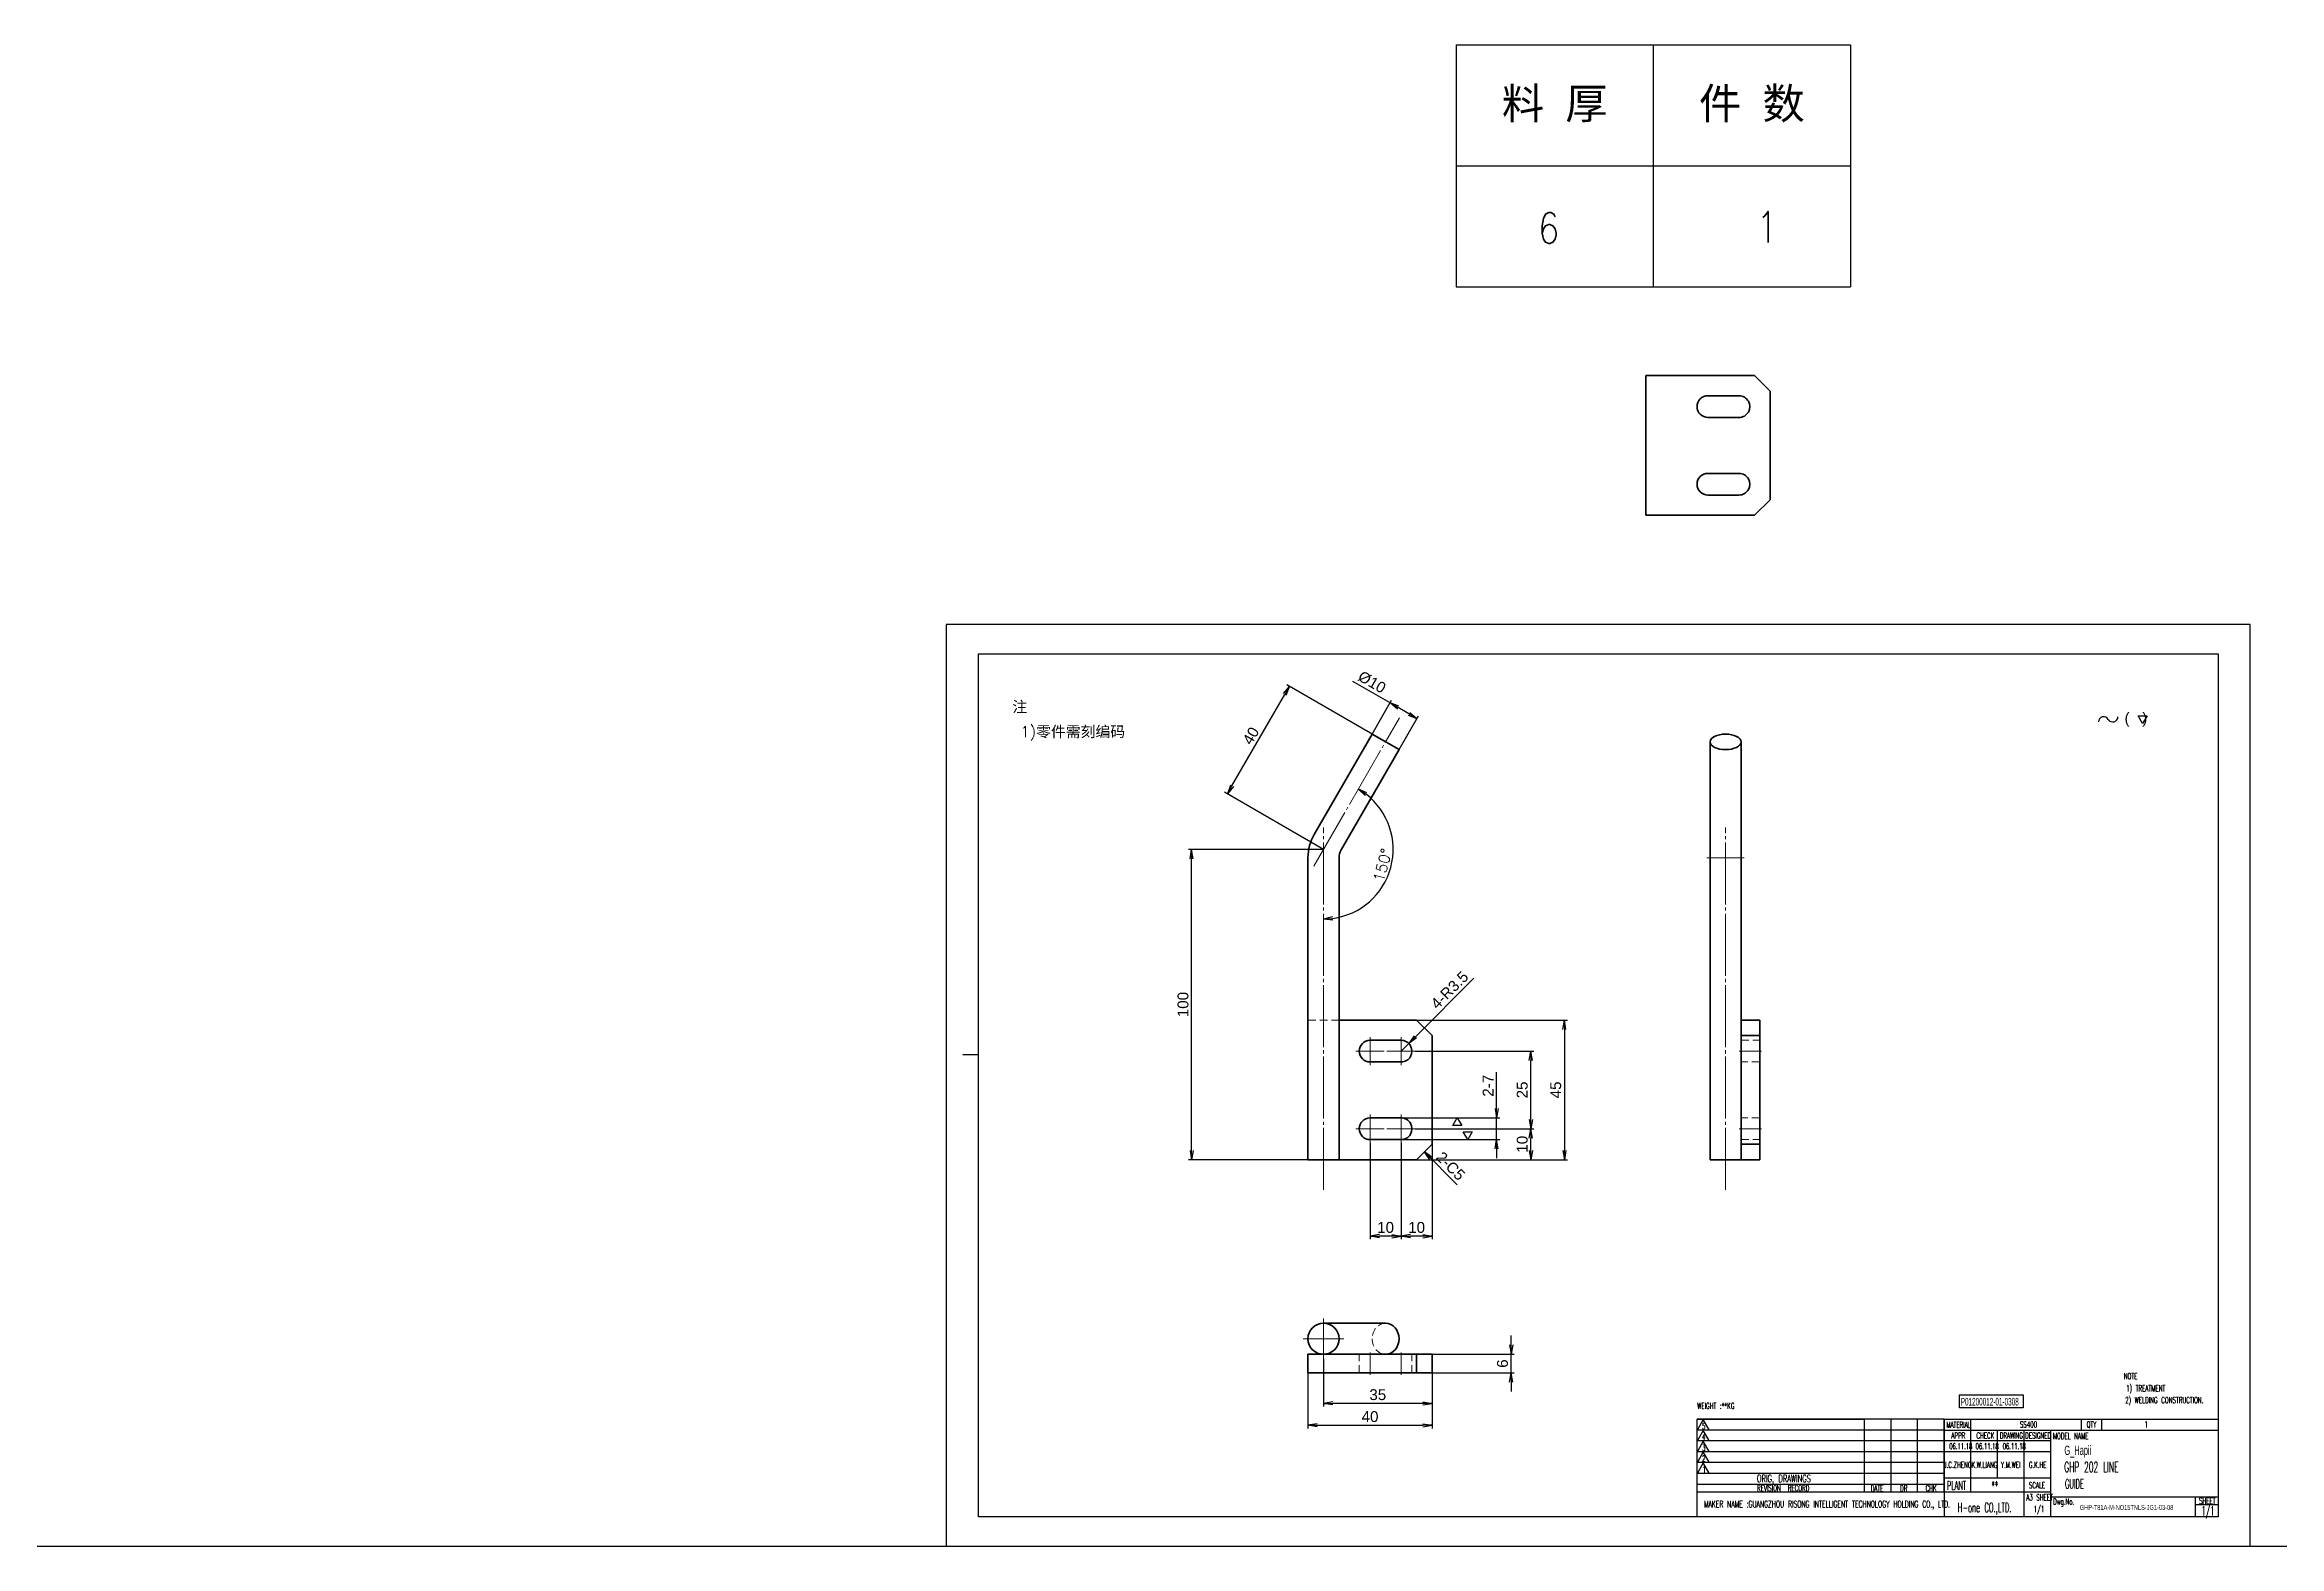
# Model space of a CAD drawing. Header units: millimetres. Extents: x 1842 to 16330, y -758 to 3963.
# Drawn here: x 13175 to 13895, y 2038 to 2522 of the extents above; entities that cross this region are included whole.
import ezdxf
from ezdxf.enums import TextEntityAlignment as Align

# ---------------------------------------------------------------- set-up
doc = ezdxf.new("R2010")
doc.units = ezdxf.units.MM
doc.linetypes.add('CENTER-HOKUTO', pattern=[23, 20, -1, 1, -1])
doc.linetypes.add('HIDDEN-HOKUTO', pattern=[3.8, 2.5, -1.3])
doc.layers.add('AM_7', color=2, linetype='CENTER-HOKUTO', lineweight=30)
doc.layers.add('AM_HID', color=1, linetype='HIDDEN-HOKUTO', lineweight=25)
doc.layers.add('title_frame', color=7, linetype='Continuous')
doc.layers.add('word_dim', color=253, linetype='Continuous')
doc.styles.add('DIM', font='romans.shx', dxfattribs={"width": 0.8, "bigfont": 'bigfont.shx'})
doc.styles.add('MX_NOTE_STANDARD', font='txt.shx', dxfattribs={"bigfont": 'bigfont.shx'})
doc.styles.get("Standard").update_dxf_attribs({"font": 'arial.ttf'})
doc.dimstyles.new('RS1-1', dxfattribs={"dimtxt": 3.5, "dimasz": 3, "dimexe": 1, "dimexo": 0, "dimgap": 1, "dimtad": 3, "dimdsep": 46, "dimtxsty": 'Standard', "dimblk1": 'OPEN', "dimblk2": 'OPEN', "dimsah": 1, "dimcen": 0, "dimclrd": 256, "dimclre": 256, "dimclrt": 3, "dimazin": 2, "dimtfac": 1, "dimtmove": 0, "dimatfit": 3, "dimldrblk": 'OPEN', "dimfxl": 0, "dimtolj": 1, "dimtzin": 0, "dimarcsym": 0})

# ---------------------------------------------------------------- blocks, each defined once
blk = doc.blocks.new('A$C404331B6')
at = {"layer": 'title_frame'}
for p, q in [((0, -31.5), (0, 0)), ((0, 0), (53.9, 0)), ((79.62, 0), (0, 0)), ((53.9, -23.5), (53.9, 0)), ((62.48, -23.5), (62.48, 0)), ((62.48, -23.5), (62.48, 0)), ((71.05, -23.5), (71.05, 0)), ((71.05, -23.5), (71.05, 0)), ((79.62, 0), (79.62, -31.5)), ((79.62, 0), (167.83, 0)), ((88.2, -23.5), (88.2, 0)), ((123.73, 0), (123.73, -3.5)), ((130.3, 0), (130.3, -3.5)), ((53.9, -3.5), (0, -3.5)), ((79.62, -3.5), (0, -3.5)), ((53.9, -7), (0, -7)), ((79.62, -7), (0, -7)), ((1.98, -0.12), (0.1, -3.45)), ((0.1, -3.45), (3.86, -3.45)), ((1.98, -3.6), (0.1, -6.92)), ((0.1, -6.92), (3.86, -6.92)), ((1.98, -7.13), (0.1, -10.45)), ((3.86, -3.45), (1.98, -0.12)), ((3.86, -6.92), (1.98, -3.6)), ((3.86, -10.45), (1.98, -7.13)), ((79.62, -3.5), (167.83, -3.5)), ((113.92, -7), (79.62, -7)), ((96.78, -18.9), (96.78, -3.5)), ((105.35, -31.5), (105.35, -3.5)), ((113.92, -31.5), (113.92, -3.5)), ((53.9, -10.5), (0, -10.5)), ((79.62, -10.5), (0, -10.5)), ((53.9, -14), (0, -14)), ((79.62, -14), (0, -14)), ((0.1, -10.45), (3.86, -10.45)), ((1.98, -10.54), (0.1, -13.87)), ((0.1, -13.87), (3.86, -13.87)), ((1.98, -14.07), (0.1, -17.4)), ((3.86, -13.87), (1.98, -10.54)), ((3.86, -17.4), (1.98, -14.07)), ((113.92, -10.5), (79.62, -10.5)), ((53.9, -17.5), (0, -17.5)), ((79.62, -17.5), (0, -17.5)), ((53.9, -21), (0, -21)), ((79.62, -21), (0, -21)), ((0.1, -17.4), (3.86, -17.4)), ((79.62, -18.9), (113.92, -18.9)), ((79.62, -23.5), (0, -23.5)), ((113.92, -23.5), (79.62, -23.5)), ((113.92, -25), (167.83, -25)), ((160.48, -25), (160.48, -31.5)), ((160.48, -27.5), (167.83, -27.5)), ((167.83, -31.5), (0, -31.5))]:
    blk.add_line(p, q, dxfattribs=at)
at = {"layer": 'title_frame', "color": 3, "style": 'MX_NOTE_STANDARD', "width": 0.5341}
for s, height, p in [('5', 1.92, (1.59, -3.22)), ('4', 1.92, (1.59, -6.7)), ('MATERIAL', 1.973, (80.3, -2.79)), ('APPR', 1.973, (81.89, -6.26)), ('CHECK', 1.973, (89.99, -6.26)), ('DRAWING', 1.973, (97.51, -6.26)), ('DESIGNED', 1.973, (105.7, -6.26)), ('MODEL NAME', 1.973, (114.63, -6.41)), ('QTY', 1.973, (125.5, -2.7)), ('3', 1.92, (1.59, -10.23)), ('2', 1.92, (1.59, -13.64)), ('1', 1.92, (1.78, -17.17)), ('ORIG, DRAWINGS', 2.4112, (19.27, -20.34)), ('REVISION  RECORD', 1.9728, (19.32, -23.18)), ('DATE', 1.973, (55.94, -23.26)), ('DR', 1.973, (65.43, -23.27)), ('CHK', 1.973, (73.61, -23.23)), ('PLANT', 2.74, (80.46, -22.73)), ('SCALE', 1.973, (106.88, -22.28)), ('MAKER NAME :GUANGZHOU RISONG INTELLIGENT TECHNOLOGY HOLDING CO., LTD.', 2.16, (2.22, -28.43)), ('Dwg.No.', 1.973, (114.71, -27.52)), ('SHEET', 1.973, (161.71, -27.29))]:
    blk.add_text(s, height=height, dxfattribs=at).set_placement(p)
blk = doc.blocks.new('shiage0')
at = {"layer": 'word_dim', "color": 3, "linetype": 'Continuous'}
for centre, start, end in [((1.69, 0), 30, 180), ((4.61, 1.69), 210, 0)]:
    blk.add_arc(centre, 1.69, start, end, dxfattribs=at)
blk = doc.blocks.new('12')
at = {"layer": 'title_frame', "color": 3, "linetype": 'Continuous'}
blk.add_lwpolyline([(20.46, 3.03), (19.01, 5.53), (21.9, 5.53)], close=True, dxfattribs=at)
blk.add_blockref('shiage0', (6.23, 3.56), dxfattribs=at)
blk.add_text('(   )', height=3.5, dxfattribs=at).set_placement((14.64, 3.08))
blk = doc.blocks.new('_Open')
at = {"color": 0, "lineweight": -2}
for p, q in [((-1, 0.17), (0, 0)), ((-1, -0.17), (0, 0)), ((0, 0), (-1, 0))]:
    blk.add_line(p, q, dxfattribs=at)
blk = doc.blocks.new('*D442')
at = {"layer": 'DEFPOINTS', "color": 0, "linetype": 'Continuous', "ltscale": 2, "transparency": 16777216}
for p in [(13582.42, 2093.75), (13622.42, 2093.75), (13622.42, 2076.88)]:
    blk.add_point(p, dxfattribs=at)
at = {"layer": 'word_dim', "linetype": 'Continuous', "lineweight": -2, "ltscale": 2, "transparency": 16777216}
for p, q in [((13582.42, 2093.75), (13582.42, 2075.88)), ((13622.42, 2093.75), (13622.42, 2075.88)), ((13585.42, 2076.88), (13619.42, 2076.88))]:
    blk.add_line(p, q, dxfattribs=at)
at = {"layer": 'word_dim', "linetype": 'Continuous', "lineweight": -2, "ltscale": 2, "transparency": 16777216, "xscale": 3, "yscale": 3, "zscale": 3, "rotation": 180}
blk.add_blockref('_Open', (13582.42, 2076.88), dxfattribs=at)
at = {"layer": 'word_dim', "linetype": 'Continuous', "lineweight": -2, "ltscale": 2, "transparency": 16777216, "xscale": 3, "yscale": 3, "zscale": 3}
blk.add_blockref('_Open', (13622.42, 2076.88), dxfattribs=at)
at = {"layer": 'word_dim', "color": 3, "linetype": 'Continuous', "ltscale": 2, "transparency": 16777216, "insert": (13602.42, 2079.66), "char_height": 3.5, "attachment_point": 5}
blk.add_mtext('\\A1;40', dxfattribs=at)
blk = doc.blocks.new('*D443')
at = {"layer": 'DEFPOINTS', "color": 0, "linetype": 'Continuous', "ltscale": 2, "transparency": 16777216}
for p in [(13622.42, 2099.75), (13647.88, 2099.75), (13622.42, 2093.75)]:
    blk.add_point(p, dxfattribs=at)
at = {"layer": 'word_dim', "linetype": 'Continuous', "lineweight": -2, "ltscale": 2, "transparency": 16777216}
for p, q in [((13647.88, 2102.75), (13647.88, 2105.75)), ((13622.42, 2099.75), (13648.88, 2099.75)), ((13647.88, 2093.75), (13647.88, 2099.75)), ((13622.42, 2093.75), (13648.88, 2093.75)), ((13647.88, 2090.75), (13647.88, 2087.75))]:
    blk.add_line(p, q, dxfattribs=at)
at = {"layer": 'word_dim', "linetype": 'Continuous', "lineweight": -2, "ltscale": 2, "transparency": 16777216, "xscale": 3, "yscale": 3, "zscale": 3}
for p, rotation in [((13647.88, 2099.75), 270), ((13647.88, 2093.75), 90)]:
    blk.add_blockref('_Open', p, dxfattribs=dict(at, rotation=rotation))
at = {"layer": 'word_dim', "color": 3, "linetype": 'Continuous', "ltscale": 2, "transparency": 16777216, "insert": (13645.09, 2096.75), "char_height": 3.5, "attachment_point": 5, "rotation": 90}
blk.add_mtext('\\A1;6', dxfattribs=at)
blk = doc.blocks.new('*D444')
at = {"layer": 'DEFPOINTS', "color": 0, "linetype": 'Continuous', "ltscale": 2, "transparency": 16777216}
for p in [(13604.92, 2207.42), (13599.92, 2162.42), (13665.03, 2162.42)]:
    blk.add_point(p, dxfattribs=at)
at = {"layer": 'word_dim', "linetype": 'Continuous', "lineweight": -2, "ltscale": 2, "transparency": 16777216}
for p, q in [((13604.92, 2207.42), (13666.03, 2207.42)), ((13665.03, 2204.42), (13665.03, 2165.42)), ((13599.92, 2162.42), (13666.03, 2162.42))]:
    blk.add_line(p, q, dxfattribs=at)
at = {"layer": 'word_dim', "linetype": 'Continuous', "lineweight": -2, "ltscale": 2, "transparency": 16777216, "xscale": 3, "yscale": 3, "zscale": 3}
for p, rotation in [((13665.03, 2207.42), 90), ((13665.03, 2162.42), 270)]:
    blk.add_blockref('_Open', p, dxfattribs=dict(at, rotation=rotation))
at = {"layer": 'word_dim', "color": 3, "linetype": 'Continuous', "ltscale": 2, "transparency": 16777216, "insert": (13662.25, 2184.92), "char_height": 3.5, "attachment_point": 5, "rotation": 90}
blk.add_mtext('\\A1;45', dxfattribs=at)
blk = doc.blocks.new('*D445')
at = {"layer": 'DEFPOINTS', "color": 0, "linetype": 'Continuous', "ltscale": 2, "transparency": 16777216}
for p in [(13587.42, 2098.25), (13622.42, 2093.75), (13587.42, 2083.93)]:
    blk.add_point(p, dxfattribs=at)
at = {"layer": 'word_dim', "linetype": 'Continuous', "lineweight": -2, "ltscale": 2, "transparency": 16777216}
for p, q in [((13587.42, 2098.25), (13587.42, 2082.93)), ((13622.42, 2093.75), (13622.42, 2082.93)), ((13619.42, 2083.93), (13590.42, 2083.93))]:
    blk.add_line(p, q, dxfattribs=at)
at = {"layer": 'word_dim', "linetype": 'Continuous', "lineweight": -2, "ltscale": 2, "transparency": 16777216, "xscale": 3, "yscale": 3, "zscale": 3, "rotation": 180}
blk.add_blockref('_Open', (13587.42, 2083.93), dxfattribs=at)
at = {"layer": 'word_dim', "linetype": 'Continuous', "lineweight": -2, "ltscale": 2, "transparency": 16777216, "xscale": 3, "yscale": 3, "zscale": 3}
blk.add_blockref('_Open', (13622.42, 2083.93), dxfattribs=at)
at = {"layer": 'word_dim', "color": 3, "linetype": 'Continuous', "ltscale": 2, "transparency": 16777216, "insert": (13604.92, 2086.72), "char_height": 3.5, "attachment_point": 5}
blk.add_mtext('\\A1;35', dxfattribs=at)
blk = doc.blocks.new('*D446')
at = {"layer": 'DEFPOINTS', "color": 0, "linetype": 'Continuous', "ltscale": 2, "transparency": 16777216}
for p in [(13544.96, 2262.42), (13587.42, 2262.42), (13587.42, 2162.42)]:
    blk.add_point(p, dxfattribs=at)
at = {"layer": 'word_dim', "linetype": 'Continuous', "lineweight": -2, "ltscale": 2, "transparency": 16777216}
for p, q in [((13587.42, 2262.42), (13543.96, 2262.42)), ((13544.96, 2165.42), (13544.96, 2259.42)), ((13587.42, 2162.42), (13543.96, 2162.42))]:
    blk.add_line(p, q, dxfattribs=at)
at = {"layer": 'word_dim', "linetype": 'Continuous', "lineweight": -2, "ltscale": 2, "transparency": 16777216, "xscale": 3, "yscale": 3, "zscale": 3}
for p, rotation in [((13544.96, 2262.42), 90), ((13544.96, 2162.42), 270)]:
    blk.add_blockref('_Open', p, dxfattribs=dict(at, rotation=rotation))
at = {"layer": 'word_dim', "color": 3, "linetype": 'Continuous', "ltscale": 2, "transparency": 16777216, "insert": (13542.18, 2212.42), "char_height": 3.5, "attachment_point": 5, "rotation": 90}
blk.add_mtext('\\A1;100', dxfattribs=at)
blk = doc.blocks.new('*D447')
at = {"layer": 'DEFPOINTS', "color": 0, "linetype": 'Continuous', "ltscale": 2, "transparency": 16777216}
for p in [(13576.45, 2314.95), (13607.42, 2297.06), (13587.42, 2262.42)]:
    blk.add_point(p, dxfattribs=at)
at = {"layer": 'word_dim', "linetype": 'Continuous', "lineweight": -2, "ltscale": 2, "transparency": 16777216}
for p, q in [((13557.95, 2282.9), (13574.95, 2312.35)), ((13607.42, 2297.06), (13575.58, 2315.45)), ((13587.42, 2262.42), (13555.58, 2280.81))]:
    blk.add_line(p, q, dxfattribs=at)
at = {"layer": 'word_dim', "linetype": 'Continuous', "lineweight": -2, "ltscale": 2, "transparency": 16777216, "xscale": 3, "yscale": 3, "zscale": 3}
for p, rotation in [((13576.45, 2314.95), 59.99971985608821), ((13556.45, 2280.31), 239.9997198560882)]:
    blk.add_blockref('_Open', p, dxfattribs=dict(at, rotation=rotation))
at = {"layer": 'word_dim', "color": 3, "linetype": 'Continuous', "ltscale": 2, "transparency": 16777216, "insert": (13564.03, 2299.02), "char_height": 3.5, "attachment_point": 5, "rotation": 59.99972}
blk.add_mtext('\\A1;40', dxfattribs=at)
blk = doc.blocks.new('*D448')
at = {"layer": 'DEFPOINTS', "color": 0, "linetype": 'Continuous', "ltscale": 2, "transparency": 16777216}
for p in [(13611.89, 2304.79), (13587.42, 2269.47), (13584.3, 2257.01), (13604.62, 2247.99), (13587.42, 2152.69)]:
    blk.add_point(p, dxfattribs=at)
at = {"layer": 'word_dim', "linetype": 'Continuous', "lineweight": -2, "ltscale": 2, "transparency": 16777216}
blk.add_arc((13587.42, 2262.42), 22.45, 277.66117, 52.33868, dxfattribs=at)
at = {"layer": 'word_dim', "linetype": 'Continuous', "lineweight": -2, "ltscale": 2, "transparency": 16777216, "xscale": 3, "yscale": 3, "zscale": 3}
for p, rotation in [((13598.65, 2281.87), 146.1692663020998), ((13587.42, 2239.97), 183.8305831847279)]:
    blk.add_blockref('_Open', p, dxfattribs=dict(at, rotation=rotation))
at = {"layer": 'word_dim', "color": 3, "linetype": 'Continuous', "ltscale": 2, "transparency": 16777216, "insert": (13606.46, 2257.32), "char_height": 3.5, "attachment_point": 5, "rotation": 74.99992}
blk.add_mtext('\\A1;{\\Fsimplex|c0;150°}', dxfattribs=at)
blk = doc.blocks.new('*D449')
at = {"layer": 'DEFPOINTS', "color": 0, "linetype": 'Continuous', "ltscale": 2, "transparency": 16777216}
for p in [(13608.88, 2309.59), (13603.09, 2299.56), (13611.75, 2294.56)]:
    blk.add_point(p, dxfattribs=at)
at = {"layer": 'word_dim', "linetype": 'Continuous', "lineweight": -2, "ltscale": 2, "transparency": 16777216}
for p, q in [((13608.88, 2309.59), (13596.92, 2316.49)), ((13603.09, 2299.56), (13609.38, 2310.45)), ((13614.95, 2306.09), (13611.48, 2308.09)), ((13611.75, 2294.56), (13618.04, 2305.45))]:
    blk.add_line(p, q, dxfattribs=at)
at = {"layer": 'word_dim', "linetype": 'Continuous', "lineweight": -2, "ltscale": 2, "transparency": 16777216, "xscale": 3, "yscale": 3, "zscale": 3}
for p, rotation in [((13608.88, 2309.59), 149.9997198560822), ((13617.54, 2304.59), 329.9997198560823)]:
    blk.add_blockref('_Open', p, dxfattribs=dict(at, rotation=rotation))
at = {"layer": 'word_dim', "color": 3, "linetype": 'Continuous', "ltscale": 2, "transparency": 16777216, "insert": (13603.05, 2316.29), "char_height": 3.5, "attachment_point": 5, "rotation": 329.99972}
blk.add_mtext('\\A1;%%C10', dxfattribs=at)
blk = doc.blocks.new('*D450')
at = {"layer": 'DEFPOINTS', "color": 0, "linetype": 'Continuous', "ltscale": 2, "transparency": 16777216}
for p in [(13616.97, 2172.42), (13654.23, 2172.42), (13609.2, 2162.42)]:
    blk.add_point(p, dxfattribs=at)
at = {"layer": 'word_dim', "linetype": 'Continuous', "lineweight": -2, "ltscale": 2, "transparency": 16777216}
for p, q in [((13616.97, 2172.42), (13655.23, 2172.42)), ((13654.23, 2165.42), (13654.23, 2169.42)), ((13609.2, 2162.42), (13655.23, 2162.42))]:
    blk.add_line(p, q, dxfattribs=at)
at = {"layer": 'word_dim', "linetype": 'Continuous', "lineweight": -2, "ltscale": 2, "transparency": 16777216, "xscale": 3, "yscale": 3, "zscale": 3}
for p, rotation in [((13654.23, 2172.42), 90), ((13654.23, 2162.42), 270)]:
    blk.add_blockref('_Open', p, dxfattribs=dict(at, rotation=rotation))
at = {"layer": 'word_dim', "color": 3, "linetype": 'Continuous', "ltscale": 2, "transparency": 16777216, "insert": (13651.44, 2167.42), "char_height": 3.5, "attachment_point": 5, "rotation": 90}
blk.add_mtext('\\A1;10', dxfattribs=at)
blk = doc.blocks.new('*D451')
at = {"layer": 'DEFPOINTS', "color": 0, "linetype": 'Continuous', "ltscale": 2, "transparency": 16777216}
for p in [(13616.97, 2197.42), (13654.23, 2197.42), (13616.97, 2172.42)]:
    blk.add_point(p, dxfattribs=at)
at = {"layer": 'word_dim', "linetype": 'Continuous', "lineweight": -2, "ltscale": 2, "transparency": 16777216}
for p, q in [((13616.97, 2197.42), (13655.23, 2197.42)), ((13654.23, 2175.42), (13654.23, 2194.42)), ((13616.97, 2172.42), (13655.23, 2172.42))]:
    blk.add_line(p, q, dxfattribs=at)
at = {"layer": 'word_dim', "linetype": 'Continuous', "lineweight": -2, "ltscale": 2, "transparency": 16777216, "xscale": 3, "yscale": 3, "zscale": 3}
for p, rotation in [((13654.23, 2197.42), 90), ((13654.23, 2172.42), 270)]:
    blk.add_blockref('_Open', p, dxfattribs=dict(at, rotation=rotation))
at = {"layer": 'word_dim', "color": 3, "linetype": 'Continuous', "ltscale": 2, "transparency": 16777216, "insert": (13651.44, 2184.92), "char_height": 3.5, "attachment_point": 5, "rotation": 90}
blk.add_mtext('\\A1;25', dxfattribs=at)
blk = doc.blocks.new('*D452')
at = {"layer": 'DEFPOINTS', "color": 0, "linetype": 'Continuous', "ltscale": 2, "transparency": 16777216}
for p in [(13612.42, 2167.87), (13622.42, 2167.42), (13612.42, 2137.82)]:
    blk.add_point(p, dxfattribs=at)
at = {"layer": 'word_dim', "linetype": 'Continuous', "lineweight": -2, "ltscale": 2, "transparency": 16777216}
for p, q in [((13612.42, 2167.87), (13612.42, 2136.82)), ((13622.42, 2167.42), (13622.42, 2136.82)), ((13619.42, 2137.82), (13615.42, 2137.82))]:
    blk.add_line(p, q, dxfattribs=at)
at = {"layer": 'word_dim', "linetype": 'Continuous', "lineweight": -2, "ltscale": 2, "transparency": 16777216, "xscale": 3, "yscale": 3, "zscale": 3, "rotation": 180}
blk.add_blockref('_Open', (13612.42, 2137.82), dxfattribs=at)
at = {"layer": 'word_dim', "linetype": 'Continuous', "lineweight": -2, "ltscale": 2, "transparency": 16777216, "xscale": 3, "yscale": 3, "zscale": 3}
blk.add_blockref('_Open', (13622.42, 2137.82), dxfattribs=at)
at = {"layer": 'word_dim', "color": 3, "linetype": 'Continuous', "ltscale": 2, "transparency": 16777216, "insert": (13617.42, 2140.6), "char_height": 3.5, "attachment_point": 5}
blk.add_mtext('\\A1;10', dxfattribs=at)
blk = doc.blocks.new('*D453')
at = {"layer": 'DEFPOINTS', "color": 0, "linetype": 'Continuous', "ltscale": 2, "transparency": 16777216}
for p in [(13602.42, 2167.87), (13612.42, 2167.42), (13602.42, 2137.82)]:
    blk.add_point(p, dxfattribs=at)
at = {"layer": 'word_dim', "linetype": 'Continuous', "lineweight": -2, "ltscale": 2, "transparency": 16777216}
for p, q in [((13602.42, 2167.87), (13602.42, 2136.82)), ((13612.42, 2167.42), (13612.42, 2136.82)), ((13609.42, 2137.82), (13605.42, 2137.82))]:
    blk.add_line(p, q, dxfattribs=at)
at = {"layer": 'word_dim', "linetype": 'Continuous', "lineweight": -2, "ltscale": 2, "transparency": 16777216, "xscale": 3, "yscale": 3, "zscale": 3, "rotation": 180}
blk.add_blockref('_Open', (13602.42, 2137.82), dxfattribs=at)
at = {"layer": 'word_dim', "linetype": 'Continuous', "lineweight": -2, "ltscale": 2, "transparency": 16777216, "xscale": 3, "yscale": 3, "zscale": 3}
blk.add_blockref('_Open', (13612.42, 2137.82), dxfattribs=at)
at = {"layer": 'word_dim', "color": 3, "linetype": 'Continuous', "ltscale": 2, "transparency": 16777216, "insert": (13607.42, 2140.6), "char_height": 3.5, "attachment_point": 5}
blk.add_mtext('\\A1;10', dxfattribs=at)
blk = doc.blocks.new('*D454')
at = {"layer": 'DEFPOINTS', "color": 0, "linetype": 'Continuous', "ltscale": 2, "transparency": 16777216}
for p in [(13612.42, 2175.92), (13643.19, 2175.92), (13612.42, 2168.92)]:
    blk.add_point(p, dxfattribs=at)
at = {"layer": 'word_dim', "linetype": 'Continuous', "lineweight": -2, "ltscale": 2, "transparency": 16777216}
for p, q in [((13643.19, 2178.92), (13643.19, 2190.62)), ((13612.42, 2175.92), (13644.19, 2175.92)), ((13643.19, 2168.92), (13643.19, 2175.92)), ((13612.42, 2168.92), (13644.19, 2168.92)), ((13643.19, 2165.92), (13643.19, 2162.92))]:
    blk.add_line(p, q, dxfattribs=at)
at = {"layer": 'word_dim', "linetype": 'Continuous', "lineweight": -2, "ltscale": 2, "transparency": 16777216, "xscale": 3, "yscale": 3, "zscale": 3}
for p, rotation in [((13643.19, 2175.92), 270), ((13643.19, 2168.92), 90)]:
    blk.add_blockref('_Open', p, dxfattribs=dict(at, rotation=rotation))
at = {"layer": 'word_dim', "color": 3, "linetype": 'Continuous', "ltscale": 2, "transparency": 16777216, "insert": (13640.44, 2186.27), "char_height": 3.5, "attachment_point": 5, "rotation": 90}
blk.add_mtext('\\A1;2-7', dxfattribs=at)
blk = doc.blocks.new('*D455')
at = {"layer": 'DEFPOINTS', "color": 0, "linetype": 'Continuous', "ltscale": 2, "transparency": 16777216}
for p in [(13612.42, 2197.42), (13614.89, 2199.9)]:
    blk.add_point(p, dxfattribs=at)
at = {"layer": 'word_dim', "linetype": 'Continuous', "lineweight": -2, "ltscale": 2, "transparency": 16777216}
for p, q in [((13635.8, 2220.92), (13617.01, 2202.03)), ((13612.42, 2197.42), (13614.89, 2199.9))]:
    blk.add_line(p, q, dxfattribs=at)
at = {"layer": 'word_dim', "linetype": 'Continuous', "lineweight": -2, "ltscale": 2, "transparency": 16777216, "xscale": 3, "yscale": 3, "zscale": 3, "rotation": 225.1462509781241}
blk.add_blockref('_Open', (13614.89, 2199.9), dxfattribs=at)
at = {"layer": 'word_dim', "color": 3, "linetype": 'Continuous', "ltscale": 2, "transparency": 16777216, "insert": (13628.04, 2217.07), "char_height": 3.5, "attachment_point": 5, "rotation": 45.14625}
blk.add_mtext('\\A1;4-R3.5', dxfattribs=at)
blk = doc.blocks.new('*T250')
at = {"color": 0, "linetype": 'ByBlock', "lineweight": -2, "transparency": 16777216}
for p, q in [((0, 0), (127, 0)), ((0, 0), (0, -78)), ((63.5, 0), (63.5, -78)), ((127, 0), (127, -78)), ((0, -39), (127, -39)), ((0, -78), (127, -78))]:
    blk.add_line(p, q, dxfattribs=at)
at = {"color": 0, "transparency": 16777216, "char_height": 10, "width": 60.5, "attachment_point": 5}
for s, insert in [('{\\fSimSun|b0|i0|c134|p2;料 厚}', (31.75, -19.5)), ('{\\fSimSun|b0|i0|c134|p2;件 数}', (95.25, -19.5))]:
    blk.add_mtext(s, dxfattribs=dict(at, insert=insert))
blk = doc.blocks.new('拆图参数')
blk.add_blockref('*T250', (-63.5, 78))
at = {"style": 'DIM', "width": 0.8}
blk.add_attdef('6', text='', height=10, dxfattribs=at).set_placement((-37.13, 18.91), align=Align.MIDDLE_LEFT)
blk.add_attdef('1', text='', height=10, dxfattribs=at).set_placement((36.65, 19.27), align=Align.MIDDLE_CENTER)

msp = doc.modelspace()

# ---------------------------------------------------------------- linework, layer by layer
at = {"color": 7, "lineweight": 35}
for p, q in [((13691.264, 2370.07), (13691.264, 2415.07)), ((13691.264, 2415.07), (13726.264, 2415.07)), ((13731.264, 2375.07), (13731.264, 2410.07)), ((13691.264, 2370.07), (13726.264, 2370.07)), ((13584.434, 2267.241), (13603.095, 2299.561)), ((13711.954, 2264.741), (13711.954, 2297.061)), ((13721.954, 2264.741), (13721.954, 2297.061)), ((13593.095, 2262.241), (13611.755, 2294.561)), ((13582.425, 2162.42), (13582.425, 2259.741)), ((13592.425, 2162.42), (13592.425, 2259.741)), ((13711.954, 2162.42), (13711.954, 2259.741)), ((13721.954, 2162.42), (13721.954, 2259.741)), ((13582.425, 2162.42), (13582.425, 2207.42)), ((13592.425, 2207.42), (13617.425, 2207.42)), ((13622.425, 2167.42), (13622.425, 2202.42)), ((13721.954, 2167.42), (13721.954, 2202.42)), ((13727.954, 2167.42), (13727.954, 2202.42)), ((13582.425, 2162.42), (13617.425, 2162.42)), ((13582.425, 2099.752), (13617.425, 2099.752)), ((13617.425, 2093.752), (13582.425, 2093.752))]:
    msp.add_line(p, q, dxfattribs=at)
at = {"color": 7, "lineweight": 35, "ltscale": 0.176777}
for p, q in [((13726.264, 2415.07), (13731.264, 2410.07)), ((13726.264, 2370.07), (13731.264, 2375.07)), ((13617.425, 2207.42), (13622.425, 2202.42)), ((13617.425, 2162.42), (13622.425, 2167.42))]:
    msp.add_line(p, q, dxfattribs=at)
at = {"color": 7, "lineweight": 35, "ltscale": 0.25}
for p, q in [((13711.264, 2408.57), (13721.264, 2408.57)), ((13721.264, 2401.57), (13711.264, 2401.57)), ((13711.264, 2383.57), (13721.264, 2383.57)), ((13721.264, 2376.57), (13711.264, 2376.57)), ((13602.425, 2200.92), (13612.425, 2200.92)), ((13612.425, 2193.92), (13602.425, 2193.92)), ((13602.425, 2175.92), (13612.425, 2175.92)), ((13612.425, 2168.92), (13602.425, 2168.92)), ((13592.425, 2162.42), (13582.425, 2162.42))]:
    msp.add_line(p, q, dxfattribs=at)
at = {"color": 7, "lineweight": 35, "ltscale": 0.249998}
msp.add_line((13611.755, 2294.561), (13603.095, 2299.561), dxfattribs=at)
at = {"color": 7, "lineweight": 35, "ltscale": 0.125}
for p, q in [((13711.954, 2264.741), (13711.954, 2259.741)), ((13721.954, 2264.741), (13721.954, 2259.741)), ((13721.954, 2207.42), (13721.954, 2202.42)), ((13727.954, 2207.42), (13727.954, 2202.42)), ((13721.954, 2162.42), (13721.954, 2167.42)), ((13727.954, 2162.42), (13727.954, 2167.42)), ((13716.954, 2162.42), (13711.954, 2162.42)), ((13721.954, 2162.42), (13716.954, 2162.42)), ((13617.425, 2099.752), (13622.425, 2099.752)), ((13617.425, 2093.752), (13622.425, 2093.752))]:
    msp.add_line(p, q, dxfattribs=at)
at = {"color": 7, "lineweight": 35, "ltscale": 0.15}
for p, q in [((13721.954, 2207.42), (13727.954, 2207.42)), ((13721.954, 2202.42), (13727.954, 2202.42)), ((13721.954, 2167.42), (13727.954, 2167.42)), ((13721.954, 2162.42), (13727.954, 2162.42)), ((13582.425, 2099.752), (13582.425, 2093.752)), ((13617.425, 2099.752), (13617.425, 2093.752)), ((13622.425, 2099.752), (13622.425, 2093.752))]:
    msp.add_line(p, q, dxfattribs=at)
at = {"color": 7, "lineweight": 35, "ltscale": 0.033496}
msp.add_line((13588.765, 2109.752), (13587.425, 2109.752), dxfattribs=at)
at = {"color": 7, "lineweight": 35, "ltscale": 0.466504}
msp.add_line((13588.765, 2109.752), (13607.425, 2109.752), dxfattribs=at)
msp.add_line((1841.956, 2037.875), (14508.801, 2037.875))
at = {"color": 7, "lineweight": 35}
msp.add_circle((13587.425, 2104.752), 5, dxfattribs=at)
for centre, radius, start, end in [((13711.264, 2405.07), 3.5, 90.000003, 269.999997), ((13721.264, 2405.07), 3.5, 269.999997, 90.000003), ((13711.264, 2380.07), 3.5, 90.000003, 269.999997), ((13721.264, 2380.07), 3.5, 269.999997, 90.000003), ((13597.425, 2259.741), 15, 149.999997, 180.000005), ((13597.425, 2259.741), 5, 149.999997, 180.000005), ((13602.425, 2197.42), 3.5, 90.000003, 269.999997), ((13612.425, 2197.42), 3.5, 269.999997, 90.000003), ((13602.425, 2172.42), 3.5, 90.000003, 269.999997), ((13612.425, 2172.42), 3.5, 269.999997, 90.000003)]:
    msp.add_arc(centre, radius, start, end, dxfattribs=at)
for centre, major_axis, ratio, start_param, end_param in [((13716.954, 2297.061), (5, 0), 0.5, 1.5707963, 3.1415927), ((13716.954, 2297.061), (5, 0), 0.5, 3.1415927, 6.2831853), ((13716.954, 2297.061), (5, 0), 0.5, 0, 1.5707963), ((13607.425, 2104.752), (0, -5), 0.8660254, 0.0049666, 3.1415927)]:
    msp.add_ellipse(centre, major_axis=major_axis, ratio=ratio, start_param=start_param, end_param=end_param, dxfattribs=at)
at = {"layer": 'AM_7', "color": 2, "lineweight": 13}
for p, q in [((13584.3, 2257.009), (13611.889, 2304.793)), ((13587.425, 2152.688), (13587.425, 2269.473)), ((13716.954, 2152.688), (13716.954, 2269.473)), ((13722.954, 2259.741), (13710.954, 2259.741)), ((13606.975, 2197.42), (13597.875, 2197.42)), ((13602.425, 2201.97), (13602.425, 2192.87)), ((13616.975, 2197.42), (13607.875, 2197.42)), ((13612.425, 2201.97), (13612.425, 2192.87)), ((13728.554, 2197.42), (13721.353, 2197.42)), ((13602.425, 2176.97), (13602.425, 2167.87)), ((13612.425, 2176.97), (13612.425, 2167.87)), ((13606.975, 2172.42), (13597.875, 2172.42)), ((13616.975, 2172.42), (13607.875, 2172.42)), ((13728.554, 2172.42), (13721.353, 2172.42)), ((13587.425, 2111.252), (13587.425, 2098.252)), ((13593.925, 2104.752), (13580.925, 2104.752)), ((13602.425, 2093.152), (13602.425, 2100.352)), ((13612.425, 2093.152), (13612.425, 2100.352))]:
    msp.add_line(p, q, dxfattribs=at)
at = {"layer": 'AM_HID', "color": 1, "lineweight": 13}
for p, q in [((13582.425, 2207.42), (13592.425, 2207.42)), ((13721.954, 2200.92), (13727.954, 2200.92)), ((13727.954, 2193.92), (13721.954, 2193.92)), ((13727.954, 2175.92), (13721.954, 2175.92)), ((13721.954, 2168.92), (13727.954, 2168.92)), ((13588.765, 2099.752), (13587.425, 2099.752)), ((13588.765, 2099.752), (13607.425, 2099.752)), ((13598.925, 2093.752), (13598.925, 2099.752)), ((13598.925, 2093.752), (13598.925, 2099.752)), ((13615.925, 2093.752), (13615.925, 2099.752)), ((13615.925, 2093.752), (13615.925, 2099.752)), ((13617.425, 2099.752), (13617.425, 2093.752))]:
    msp.add_line(p, q, dxfattribs=at)
for start_param, end_param in [(3.1415927, 4.712389), (4.712389, 6.2831853), (0, 0.0049666)]:
    msp.add_ellipse((13607.425, 2104.752), major_axis=(0, -5), ratio=0.8660254, start_param=start_param, end_param=end_param, dxfattribs=at)
at = {"layer": 'title_frame'}
for p, q in [((13471.243, 2196.375), (13476.243, 2196.375)), ((13792.29, 2086.648), (13812.818, 2086.648)), ((13792.29, 2082.448), (13792.29, 2086.648)), ((13812.818, 2082.448), (13792.29, 2082.448)), ((13812.818, 2086.648), (13812.818, 2082.448)), ((13787.393, 2078.837), (13787.393, 2075.337)), ((13787.393, 2055.337), (13787.393, 2078.837)), ((13787.393, 2078.837), (13787.393, 2047.337)), ((13875.593, 2047.337), (13821.693, 2047.337)), ((13875.593, 2047.337), (13821.693, 2047.337))]:
    msp.add_line(p, q, dxfattribs=at)
at = {"layer": 'title_frame', "color": 4}
msp.add_lwpolyline([(13885.918, 2334.875), (13465.918, 2334.875), (13465.918, 2037.875), (13885.918, 2037.875)], close=True, dxfattribs=at)
at = {"layer": 'title_frame'}
msp.add_lwpolyline([(13476.243, 2325.412), (13875.593, 2325.412), (13875.593, 2047.337), (13476.243, 2047.337)], close=True, dxfattribs=at)
at = {"layer": 'word_dim', "color": 3, "linetype": 'Continuous', "ltscale": 2}
for points in [[(13630.531, 2175.92), (13631.976, 2173.417), (13629.086, 2173.417)], [(13633.907, 2168.92), (13632.462, 2171.423), (13635.352, 2171.423)]]:
    msp.add_lwpolyline(points, close=True, dxfattribs=at)

# ---------------------------------------------------------------- block references
msp.add_blockref('拆图参数', (13693.659, 2443.686)).add_auto_attribs({'1': '1', '6': '6'})
at = {"layer": 'word_dim', "linetype": 'Continuous', "ltscale": 2}
msp.add_blockref('12', (13830.812, 2299.912), dxfattribs=at)
at = {"layer": 'word_dim', "ltscale": 2}
msp.add_blockref('A$C404331B6', (13707.768, 2078.837), dxfattribs=at)

# ---------------------------------------------------------------- texts
at = {"ltscale": 2, "char_height": 3.5, "attachment_point": 1}
for s, insert, width in [('{\\fSimSun|b0|i0|c134|p2;\\C3;注}', (13487.21, 2310.118), 10.36469), ('{\\Fromans,bigfont|c134;\\C3;1)\\fSimSun|b0|i0|c134|p2;零件需刻编码}', (13489.775, 2302.11), 96.90613)]:
    msp.add_mtext(s, dxfattribs=dict(at, insert=insert, width=width))
at = {"linetype": 'Continuous', "insert": (13826.071, 2068.357), "char_height": 3, "width": 50.9, "attachment_point": 4}
msp.add_mtext('{\\W0.5;\\C3;G_Hapii }', dxfattribs=at)
at = {"color": 3, "linetype": 'Continuous', "insert": (13831.026, 2051.2), "char_height": 1.6, "width": 37.13137, "attachment_point": 1}
msp.add_mtext('{\\W0.65;GHP-T81A-M-NO15TNLS-JG1-03-08}', dxfattribs=at)
at = {"layer": 'title_frame', "color": 3, "style": 'MX_NOTE_STANDARD'}
for s, height, width, p in [('NOTE', 2, 0.5341, (13845.18, 2091.699)), ('1) TREATMENT', 2, 0.5341, (13845.958, 2087.803)), ('WEIGHT :**KG ', 1.96, 0.545, (13707.793, 2082.153)), ('2) WELDING CONSTRUCTION.', 2, 0.5341, (13845.656, 2083.983)), ('SS400', 1.9728, 0.5341, (13811.767, 2076.136)), ('1', 1.973, 0.5341, (13851.894, 2076.136)), ('06.11.18', 1.9, 0.5341, (13788.98, 2069.161)), ('06.11.18', 1.9, 0.5341, (13797.492, 2069.161)), ('06.11.18', 1.9, 0.5341, (13806.209, 2069.161)), ('**', 2.74, 0.5341, (13802.586, 2056.107)), ('GHP 202 LINE', 3.3, 0.5341, (13826.032, 2061.788)), ('GUIDE', 2.94, 0.5, (13826.28, 2056.524)), ('H-one CO.,LTD.', 3, 0.5341, (13791.749, 2048.887)), ('A3 SHEET', 1.9728, 0.5341, (13813.823, 2052.661)), ('1/1', 1.9728, 0.5341, (13816.175, 2048.906)), ('1/1', 3, 0.5341, (13870.2, 2047.813))]:
    msp.add_text(s, height=height, dxfattribs=dict(at, width=width)).set_placement(p)
at = {"layer": 'title_frame', "color": 3, "style": 'MX_NOTE_STANDARD', "width": 0.5341}
for s, p in [('J.C.ZHENG', (13791.725, 2062.544)), ('K.W.LIANG', (13800.32, 2062.522)), ('Y.M.WEI', (13808.8, 2062.526)), ('G.K.HE', (13817.47, 2062.522))]:
    msp.add_text(s, height=1.9728, dxfattribs=at).set_placement(p, align=Align.BOTTOM_CENTER)
at = {"layer": 'title_frame', "color": 3, "insert": (13792.704, 2085.692), "char_height": 2.45, "width": 4.1107, "attachment_point": 1, "style": 'MX_NOTE_STANDARD'}
msp.add_mtext('{\\f3 of 9 Barcode|b0|i0|c0|p82;\\W0.5;P01200012-01-0308}', dxfattribs=at)
at = {"layer": 'word_dim', "color": 3, "linetype": 'Continuous', "ltscale": 2}
msp.add_text('2-C5', height=3.5, rotation=315, dxfattribs=at).set_placement((13623.425, 2162.92))

# ---------------------------------------------------------------- dimensions: what is measured, and where the dimension line sits
at = {"layer": 'word_dim', "linetype": 'Continuous', "ltscale": 2}
dim = msp.add_aligned_dim(p1=(13611.755, 2294.561), p2=(13603.095, 2299.561), distance=-11.579, text='%%C<>', dimstyle='RS1-1', dxfattribs=at)
dim.commit()
dim.dimension.update_dxf_attribs({"geometry": '*D449', "text_midpoint": (13603.048, 2316.289)})
dim = msp.add_aligned_dim(p1=(13587.425, 2262.42), p2=(13607.425, 2297.061), distance=35.772, dimstyle='RS1-1', dxfattribs=at)
dim.commit()
dim.dimension.update_dxf_attribs({"geometry": '*D447', "text_midpoint": (13564.031, 2299.021)})
dim = msp.add_angular_dim_2l(base=(13604.625, 2247.988), line1=((13587.425, 2152.688), (13587.425, 2269.473)), line2=((13584.3, 2257.009), (13611.889, 2304.793)), text='{\\Fsimplex|c0;<>}', dimstyle='RS1-1', dxfattribs=at)
dim.commit()
dim.dimension.update_dxf_attribs({"geometry": '*D448', "text_midpoint": (13606.456, 2257.321)})
for base, p1, p2, picture, middle in [((13544.963, 2262.42), (13587.425, 2162.42), (13587.425, 2262.42), '*D446', (13542.176, 2212.42)), ((13665.032, 2162.42), (13604.925, 2207.42), (13599.925, 2162.42), '*D444', (13662.252, 2184.92)), ((13654.232, 2197.42), (13616.975, 2172.42), (13616.975, 2197.42), '*D451', (13651.445, 2184.92)), ((13654.232, 2172.42), (13609.199, 2162.42), (13616.975, 2172.42), '*D450', (13651.445, 2167.42)), ((13647.878, 2099.752), (13622.425, 2093.752), (13622.425, 2099.752), '*D443', (13645.091, 2096.752))]:
    dim = msp.add_linear_dim(base=base, p1=p1, p2=p2, angle=90, dimstyle='RS1-1', dxfattribs=at)
    dim.commit()
    dim.dimension.update_dxf_attribs({"geometry": picture, "text_midpoint": middle})
dim = msp.add_radius_dim(center=(13612.425, 2197.42), mpoint=(13614.893, 2199.901), text='4-<>', dimstyle='RS1-1', dxfattribs=at)
dim.commit()
dim.dimension.update_dxf_attribs({"geometry": '*D455', "text_midpoint": (13630.013, 2215.099), "dimtype": 164})
dim = msp.add_linear_dim(base=(13643.192, 2175.92), p1=(13612.425, 2168.92), p2=(13612.425, 2175.92), angle=90, text='2-<>', dimstyle='RS1-1', dxfattribs=at)
dim.commit()
dim.dimension.update_dxf_attribs({"geometry": '*D454', "text_midpoint": (13640.435, 2186.271)})
for base, p1, p2, picture, middle in [((13602.425, 2137.816), (13612.425, 2167.42), (13602.425, 2167.87), '*D453', (13607.425, 2140.603)), ((13612.425, 2137.816), (13622.425, 2167.42), (13612.425, 2167.87), '*D452', (13617.425, 2140.603)), ((13587.425, 2083.931), (13622.425, 2093.752), (13587.425, 2098.252), '*D445', (13604.925, 2086.72)), ((13622.425, 2076.878), (13582.425, 2093.752), (13622.425, 2093.752), '*D442', (13602.425, 2079.665))]:
    dim = msp.add_linear_dim(base=base, p1=p1, p2=p2, dimstyle='RS1-1', dxfattribs=at)
    dim.commit()
    dim.dimension.update_dxf_attribs({"geometry": picture, "text_midpoint": middle})

# ---------------------------------------------------------------- leaders
at = {"layer": 'word_dim', "linetype": 'Continuous'}
msp.add_leader([(13619.925, 2164.92), (13630.531, 2154.314)], dimstyle='RS1-1', dxfattribs=at)

doc.saveas('drawing.dxf')
